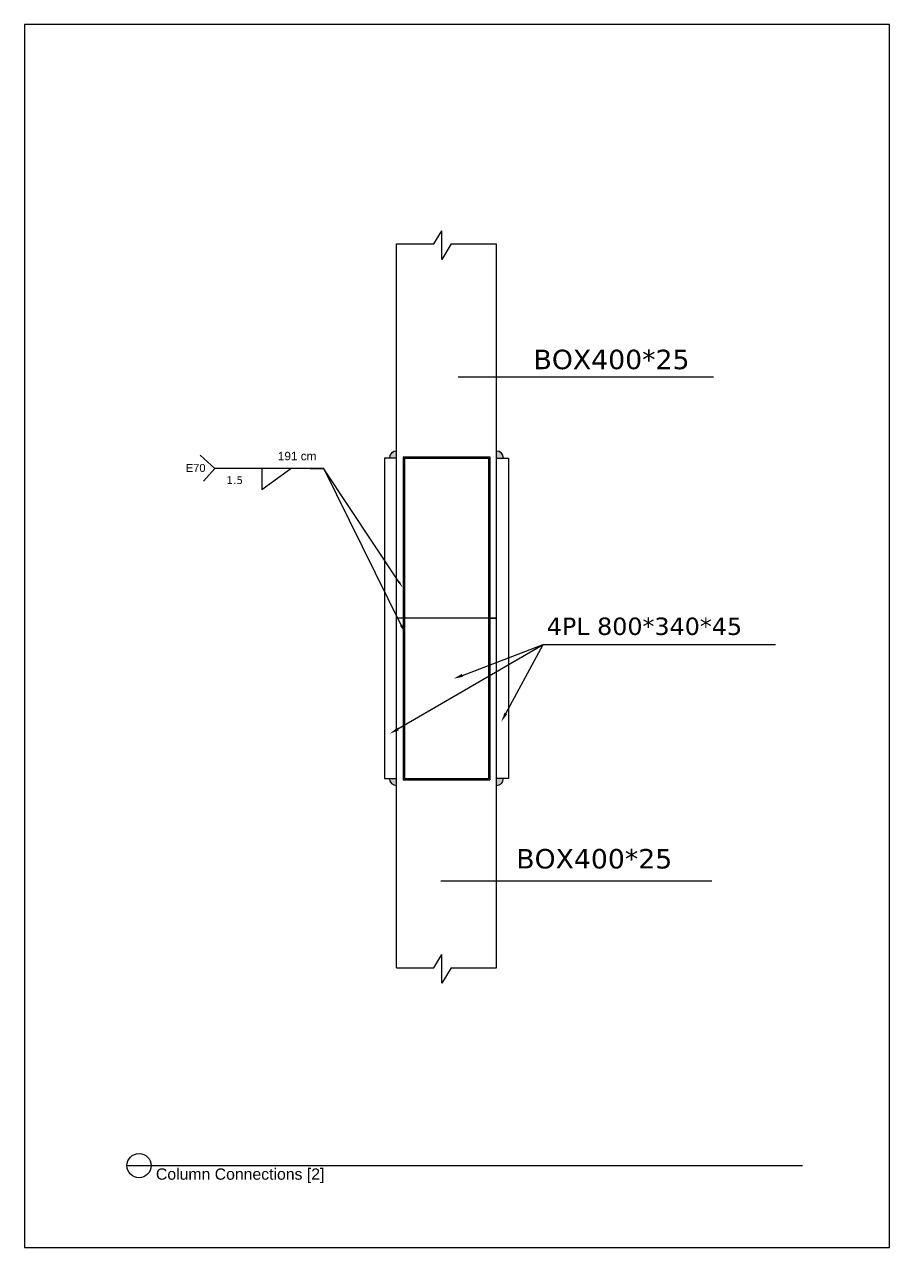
# Model space of a CAD drawing. Header units: metres. Extents: x 158 to 495, y 93 to 262.
# Drawn here: x 359.85 to 380.85, y 93.22 to 122.92 of the extents above; entities that cross this region are included whole.
import ezdxf
from ezdxf import colors
from ezdxf.entities.mleader import LeaderData, LeaderLine
from ezdxf.enums import TextEntityAlignment as Align
from ezdxf.math import Vec2, Vec3

# ---------------------------------------------------------------- set-up
doc = ezdxf.new("R2010")
doc.units = ezdxf.units.M
doc.header["$MEASUREMENT"] = 0
doc.styles.add('my style', font='')
doc.styles.get("Standard").update_dxf_attribs({"font": 'arial.ttf'})
doc.styles.get('my style').set_extended_font_data('B Titr', bold=True)

msp = doc.modelspace()

# ---------------------------------------------------------------- hatches: boundary and pattern name
h = msp.add_hatch(color=256)
h.dxf.hatch_style = 1
h.paths.add_polyline_path([(368.88143, 112.39013), (368.88143, 112.55902, 0.41421356), (368.71254, 112.39013)])
h.paths.add_polyline_path([(371.31348, 112.55902), (371.31348, 112.39013), (371.48237, 112.39013, 0.41421356)])
h.paths.add_polyline_path([(368.88143, 104.60756), (368.71254, 104.60756, 0.41421356), (368.88143, 104.43867)])
h.paths.add_polyline_path([(371.48237, 104.60756), (371.31348, 104.60756), (371.31348, 104.43867, 0.41421356)])
h = msp.add_hatch()
h.set_pattern_fill('ANSI38', color=256, scale=0.102332)
h.set_pattern_definition([(45, (144.023419, 83.890114), (-0.0090449848, 0.0090449848), []), (135, (144.023419, 83.890114), (-0.0271349545, 0.0090449848), [0.0319788505, -0.0191873103])])
h.paths.add_polyline_path([(371.11892, 112.42083), (369.07599, 112.42083), (369.07599, 112.39013), (371.11892, 112.39013)])
h.paths.add_polyline_path([(371.11892, 104.60756), (369.07599, 104.60756), (369.07599, 104.57686), (371.11892, 104.57686)])
h.paths.add_polyline_path([(369.07599, 108.41903), (369.04529, 108.41903), (369.04529, 104.57686), (369.07599, 104.57686)])
h.paths.add_polyline_path([(371.14962, 108.41903), (371.11892, 108.41903), (371.11892, 104.57686), (371.14962, 104.57686)])
h.paths.add_polyline_path([(371.11892, 108.58106), (371.14962, 108.58106), (371.14962, 112.42083), (371.11892, 112.42083)])
h.paths.add_polyline_path([(369.04529, 108.58106), (369.07599, 108.58106), (369.07599, 112.42083), (369.04529, 112.42083)])

# ---------------------------------------------------------------- linework, layer by layer
for p, q in [((359.85284, 122.91803), (359.85284, 93.21803)), ((380.85284, 122.91803), (359.85284, 122.91803)), ((380.85284, 93.21803), (380.85284, 122.91803)), ((368.88143, 100.01311), (368.88143, 117.58719)), ((371.31348, 100.01311), (371.31348, 117.58719)), ((370.38092, 114.36203), (376.57966, 114.36203)), ((364.47371, 112.13468), (364.11822, 112.45733)), ((364.11822, 112.45733), (364.47371, 112.13468)), ((368.58958, 112.39013), (368.58958, 104.60756)), ((368.88143, 112.39013), (368.58958, 112.39013)), ((369.04529, 112.42083), (371.14962, 112.42083)), ((369.04529, 112.42083), (369.04529, 104.57686)), ((369.07599, 112.39013), (369.07599, 104.60756)), ((369.07599, 112.39013), (371.11892, 112.39013)), ((371.11892, 112.39013), (371.11892, 104.60756)), ((371.14962, 112.42083), (371.14962, 104.57686)), ((371.31348, 112.39013), (371.60533, 112.39013)), ((371.60533, 112.39013), (371.60533, 104.60756)), ((364.47371, 112.13468), (364.19753, 111.83039)), ((366.7487, 112.13468), (364.47371, 112.13468)), ((365.61121, 112.13468), (365.61121, 111.62433)), ((365.61121, 111.62433), (366.31952, 112.13468)), ((371.31348, 108.49885), (368.88143, 108.49885)), ((371.11892, 108.49885), (371.31348, 108.49885)), ((372.90684, 107.86455), (378.08209, 107.86455)), ((368.58958, 104.60756), (368.88143, 104.60756)), ((369.04529, 104.57686), (371.14962, 104.57686)), ((369.07599, 104.60756), (371.11892, 104.60756)), ((371.60533, 104.60756), (371.31348, 104.60756)), ((369.96115, 102.12568), (376.53734, 102.12568)), ((359.85284, 93.21803), (380.85284, 93.21803))]:
    msp.add_line(p, q)
at = {"linetype": 'Continuous'}
for p, q in [((369.78966, 117.58719), (369.98525, 117.90954)), ((369.78966, 117.58719), (369.98525, 117.90954)), ((369.98525, 117.20927), (369.98525, 117.90954)), ((369.98525, 117.20927), (369.98525, 117.90954)), ((368.88143, 117.58719), (369.78966, 117.58719)), ((368.88143, 117.58719), (369.78966, 117.58719)), ((370.21455, 117.58719), (369.98525, 117.20927)), ((370.21455, 117.58719), (369.98525, 117.20927)), ((370.21455, 117.58719), (371.31348, 117.58719)), ((370.21455, 117.58719), (371.31348, 117.58719)), ((369.78966, 100.01311), (369.98525, 100.33546)), ((369.78966, 100.01311), (369.98525, 100.33546)), ((369.98525, 99.63519), (369.98525, 100.33546)), ((369.98525, 99.63519), (369.98525, 100.33546)), ((368.88143, 100.01311), (369.78966, 100.01311)), ((369.07599, 100.01311), (369.78966, 100.01311)), ((370.21455, 100.01311), (369.98525, 99.63519)), ((370.21455, 100.01311), (369.98525, 99.63519)), ((370.21455, 100.01311), (370.8945, 100.01311)), ((370.21455, 100.01311), (371.31348, 100.01311)), ((362.34182, 95.20703), (362.92703, 95.20703)), ((362.92703, 95.20703), (378.74202, 95.20703))]:
    msp.add_line(p, q, dxfattribs=at)
msp.add_circle((362.63443, 95.20703), 0.29261, dxfattribs=at)
for centre, start, end in [((368.88143, 112.39013), 90, 180), ((371.31348, 112.39013), 0, 90), ((368.88143, 104.60756), 180, 270), ((371.31348, 104.60756), 270, 0)]:
    msp.add_arc(centre, 0.16889, start, end)

# ---------------------------------------------------------------- texts
msp.add_text('Column Connections [2]', height=0.27432).set_placement((363.04408, 95.13904), align=Align.TOP_LEFT)
at = {"char_height": 0.4727159, "attachment_point": 1, "style": 'my style'}
for insert in [(372.21078, 115.0202), (371.791, 102.89565)]:
    msp.add_mtext_dynamic_manual_height_columns('{\\fVerdana|b0|i0|c0|p34;BOX400*25}', width=3.0415807, gutter_width=2.36358, heights=[0], dxfattribs=dict(at, insert=insert))
at = {"attachment_point": 1}
for s, width, gutter_width, insert, char_height in [('191 cm', 1.2551262, 0.76819, (366.00316, 112.54034), 0.204665), ('E70', 0.1928628, 0.76819, (363.76949, 112.24554), 0.192863), ('{\\fVerdana|b0|i0|c0|p34;1.5}', 0.771024, 0.69514, (364.75508, 111.94499), 0.1852019)]:
    msp.add_mtext_dynamic_manual_height_columns(s, width=width, gutter_width=gutter_width, heights=[0], dxfattribs=dict(at, insert=insert, char_height=char_height))
at = {"linetype": 'Continuous', "insert": (372.53208, 108.51513), "char_height": 0.4213011, "attachment_point": 1}
msp.add_mtext_dynamic_manual_height_columns('{\\fVerdana|b0|i0|c0|p34;4PL 800*340*45}', width=5.5958587, gutter_width=10.99058, heights=[0.98774], dxfattribs=at)

# ---------------------------------------------------------------- leaders
ml = msp.add_multileader_mtext('Standard')
ml.set_content('', color=256)
ml.set_leader_properties()
ml.build(insert=Vec2(0, 0))
ml.multileader.update_dxf_attribs({"dogleg_length": 0.36, "arrow_head_size": 0.1842})
ctx = ml.context
ctx.base_point, ctx.char_height, ctx.arrow_head_size, ctx.landing_gap_size, ctx.plane_origin = Vec3(366.5645, 112.13468), 0.1842, 0.1842, 0.0921, Vec3(368.7539, 107.64326)
ctx.text_align_type = 2
notes = []
notes.append((ctx, [(0, (1, 1, 0), (367.1171, 112.13468), (-1, 0), 0.3684, [(0, [(369.07599, 108.16643)], 0, [])])]))
ctx.mtext.insert, ctx.mtext.alignment, ctx.mtext.flow_direction = Vec3(366.6566, 112.22678), 3, 5
ml = msp.add_multileader_mtext('Standard')
ml.set_content('', color=256)
ml.set_leader_properties()
ml.build(insert=Vec2(0, 0))
ml.multileader.update_dxf_attribs({"dogleg_length": 0.36, "arrow_head_size": 0.16668})
ctx = ml.context
ctx.base_point, ctx.char_height, ctx.arrow_head_size, ctx.landing_gap_size, ctx.plane_origin = Vec3(366.62335, 112.12985), 0.16668, 0.16668, 0.08334, Vec3(366.93357, 107.1387)
ctx.text_align_type = 2
notes.append((ctx, [(0, (1, 1, 0), (367.1234, 112.12985), (-1, 0), 0.33336, [(0, [(369.03249, 109.24649)], 0, [])])]))
ctx.mtext.insert, ctx.mtext.alignment, ctx.mtext.flow_direction = Vec3(366.70669, 112.21319), 3, 5
ml = msp.add_multileader_mtext('Standard')
ml.set_content('', color=256)
ml.set_leader_properties()
ml.build(insert=Vec2(0, 0))
ml.multileader.update_dxf_attribs({"dogleg_length": 0.36, "arrow_head_size": 0.23123})
ctx = ml.context
ctx.base_point, ctx.char_height, ctx.arrow_head_size, ctx.landing_gap_size, ctx.plane_origin = Vec3(372.90684, 107.86455), 0.23123, 0.23123, 0.11561, Vec3(369.11747, 106.99766)
notes.append((ctx, [(0, (1, 1, 0), (372.44439, 107.86455), (1, 0), 0.46245, [(0, [(368.72009, 105.69415)], 0, [])])]))
ctx.mtext.insert, ctx.mtext.flow_direction = Vec3(373.02245, 107.98016), 5
ml = msp.add_multileader_mtext('Standard')
ml.set_content('', color=256)
ml.set_leader_properties()
ml.build(insert=Vec2(0, 0))
ml.multileader.update_dxf_attribs({"dogleg_length": 0.36, "arrow_head_size": 0.23123})
ctx = ml.context
ctx.base_point, ctx.char_height, ctx.arrow_head_size, ctx.landing_gap_size, ctx.plane_origin = Vec3(372.90684, 107.86455), 0.23123, 0.23123, 0.11561, Vec3(370.26783, 106.72511)
notes.append((ctx, [(0, (1, 1, 0), (372.44439, 107.86455), (1, 0), 0.46245, [(0, [(370.26783, 107.02938)], 0, [])])]))
ctx.mtext.insert, ctx.mtext.flow_direction = Vec3(373.02245, 107.98016), 5
ml = msp.add_multileader_mtext('Standard')
ml.set_content('', color=256)
ml.set_leader_properties()
ml.build(insert=Vec2(0, 0))
ml.multileader.update_dxf_attribs({"dogleg_length": 0.36, "arrow_head_size": 0.23123})
ctx = ml.context
ctx.base_point, ctx.char_height, ctx.arrow_head_size, ctx.landing_gap_size, ctx.plane_origin = Vec3(372.90684, 107.86455), 0.23123, 0.23123, 0.11561, Vec3(371.42899, 106.77501)
notes.append((ctx, [(0, (1, 1, 0), (372.44439, 107.86455), (1, 0), 0.46245, [(0, [(371.42899, 105.98329)], 0, [])])]))
ctx.mtext.insert, ctx.mtext.flow_direction = Vec3(373.02245, 107.98016), 5
for ctx, leaders in notes:
    for number, flags, end, landing, length, lines in leaders:
        leader = LeaderData()
        leader.index, (leader.has_last_leader_line, leader.has_dogleg_vector, leader.attachment_direction) = number, flags
        leader.last_leader_point, leader.dogleg_vector, leader.dogleg_length = Vec3(end), Vec3(landing), length
        for number, points, colour, breaks in lines:
            line = LeaderLine()
            line.index, line.vertices, line.color, line.breaks = number, Vec3.list(points), colors.encode_raw_color(colour), breaks
            leader.lines.append(line)
        ctx.leaders.append(leader)

doc.saveas('drawing.dxf')
